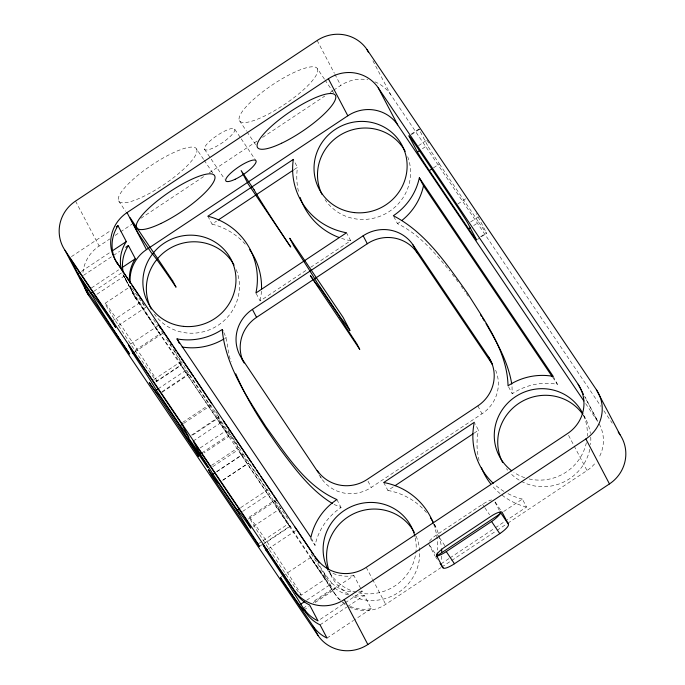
<?xml version="1.0" encoding="UTF-8"?>
<svg xmlns="http://www.w3.org/2000/svg" width="685" height="685" viewBox="0 0 685 685"><rect width="100%" height="100%" fill="white"/><g stroke="black" fill="none" stroke-linecap="round" stroke-linejoin="round"><path stroke-width="0.51" stroke-dasharray="3.42 2.57" d="M553.232 376.373L557.393 384.311A60.46 58.593 -27.7 0 0 512.2 393.738L512.003 385.843M418.946 128.968L410.598 134.577M477.402 239.485L479.86 237.763M71.42 256.652L110.961 230.365M82.962 272.407A36.279 35.158 -27.7 0 1 99.137 246.043L109.797 238.954M115.131 235.417L119.567 232.463M120.457 231.873L132.008 224.2M140.887 218.292L203.959 176.37M209.285 172.826L257.252 140.939M262.586 137.402L324.767 96.071M330.093 92.526L332.756 90.754M333.646 90.163L340.753 85.437A36.279 35.158 -27.7 0 1 367.871 79.785M81.506 271.354L110.508 252.08M83.587 275.319L119.618 251.369M91.413 287.957L118.651 269.847M93.768 291.348L121.373 273.007M96.919 294.259L124.25 276.098M207.88 216.195L212.042 224.132L216.494 221.169M293.908 169.709L297.47 167.345L293.762 160.29M105.088 303.318L130.261 286.587M112.263 320.991L141.572 301.511M118.299 325.572L145.836 307.274A63.123 1.661 56.4 0 0 142.377 302.188M411.591 134.517L419.143 129.499A18.135 0.48 56.4 0 1 418.989 129.2M418.501 145.682L426.053 140.665M422.44 148.714L427.474 145.366L419.143 129.499M130.424 344.11L157.961 325.803M135.279 350.283L159.819 333.972A60.768 1.593 56.4 0 1 132.025 291.399L123.608 275.781M134.697 351.97L162.388 333.569M433.511 167.816L439.385 163.912A18.135 0.48 56.4 0 1 427.474 145.366M256.173 293.488L260.077 300.929L307.163 269.633M310.716 267.278L350.686 240.7L346.524 232.772M153.714 379.695L179.479 362.57A58.867 1.541 56.4 0 0 188.589 374.001L209.276 404.689A36.776 0.968 56.4 0 0 225.947 430.805L228.884 436.396L204.01 452.931M155.923 381.613L180.797 365.079L179.479 362.57M156.882 381.365A46.863 1.233 56.4 0 0 119.61 323.269A46.863 1.233 56.4 0 0 116.467 322.387A46.863 1.233 56.4 0 0 156.882 381.365L182.047 364.643M158.149 388.806L186.457 369.986A59.552 1.567 56.4 0 0 181.354 361.611M161.934 391.709L188.589 374.001M162.122 392.282L188.769 374.575M457.82 204.002L466.211 198.419M470.578 221.983L478.121 216.965A18.135 0.48 56.4 0 0 476.066 213.514M473.669 225.57L478.704 222.223A18.135 0.48 56.4 0 0 486.453 232.832L480.579 236.736M182.63 422.397L209.276 404.689M183.828 423.304L211.365 404.998M191.577 435.129L218.224 417.413M192.69 435.052L219.123 417.49L216.177 411.882M193.213 441.037L222.522 421.549M200.191 447.93L225.947 430.805M201.852 452.939L230.28 434.042L228.319 430.3M211.622 465.338L238.269 447.63A18.135 0.48 56.4 0 0 223.841 425.137A18.135 0.48 56.4 0 0 222.625 424.794A18.135 0.48 56.4 0 0 238.269 447.63M212.795 466.622L238.56 449.497A36.776 0.968 56.4 0 0 248.604 463L269.299 493.688A58.867 1.541 56.4 0 0 288.265 523.897L289.584 526.405L262.937 544.121M216.623 471.622L241.488 455.088L238.56 449.497M216.82 471.742L243.243 454.172A32.563 0.856 56.4 0 0 230.28 434.042M222.839 480.125L248.604 463M222.788 480.262L248.544 463.137M240.7 507.653L267.347 489.946A59.552 1.567 56.4 0 1 268.674 491.102M242.644 511.404L269.299 493.688M249.272 517.132L274.445 500.401M248.39 519.05L275.927 500.744M253.45 526.397L280.987 508.09M258.065 543.967L288.265 523.897M259.384 546.484L262.047 544.712M262.997 544.532L292.315 525.044M267.904 549.096L295.586 530.695M319.005 474.791L321.393 478.344A36.279 35.158 -27.7 0 0 371.261 487.42L482 413.808A36.279 35.158 -27.7 0 0 494.938 368.735M383.72 482.514L387.881 490.451L394.098 486.316M474.046 433.177L478.49 430.223L475.099 423.775M280.353 577.583L282.134 576.402M283.025 575.811L310.562 557.513A60.768 1.593 56.4 0 0 331.917 587.824L333.586 589.4L334.751 589.468L334.297 587.584L312.608 601.995M301.066 595.188A46.863 1.233 56.4 0 0 263.793 537.083A46.863 1.233 56.4 0 0 260.651 536.201A46.863 1.233 56.4 0 0 301.066 595.188L326.24 578.457M306.666 600.248L331.985 583.414A36.279 35.158 -27.7 0 0 352.176 591.951M303.07 608.34L307.411 605.454M313.191 602.654L353.931 575.571L362.262 591.438L317.977 620.875M303.755 610.112L309.021 606.61M315.168 602.517L334.477 589.657M429.452 541.219A12.09 2.971 -34 0 1 437.244 534.42L482.548 504.306A12.09 2.971 -34 0 1 491.607 499.904M320.058 624.848L346.636 607.184M347.518 606.593L364.351 595.411L371.287 608.631L354.462 619.814M503.672 511.507L522.364 499.091L526.525 507.02L506.061 520.626M327.002 638.069L353.571 620.404M441.097 563.806L449.112 558.481M450.002 557.89L494.493 528.315M495.383 527.724L505.17 521.216M349.033 606.841A36.279 35.158 -27.7 0 0 385.689 604.358L440.926 567.642M441.816 567.052L450.73 561.126M451.621 560.535L496.163 530.926M497.053 530.336L506.857 523.819M507.748 523.229L587.036 470.526A36.279 35.158 -27.7 0 0 595.719 462.503M481.495 236.616L486.65 233.362M310.279 538.299L315.066 545.388A60.46 58.593 -27.7 0 1 341.061 507.499L333.783 504.306M393.806 216.606L397.505 223.652C418.997 234.116 434.958 252.791 449.754 271.012M331.985 583.414L323.988 572.72A63.123 1.661 56.4 0 0 318.011 563.378M452.246 274.197L454.754 277.476M124.088 276.295L123.694 275.747M456.013 279.12L458.282 282.203M461.116 286.056L465.158 291.759M466.314 293.385L468.66 296.81M186.457 369.986L210.475 405.58A32.563 0.856 56.4 0 1 219.123 417.49M426.883 140.108L429.272 143.644M439.385 163.912L478.704 222.223M372.914 60.802L390.621 94.521L600.891 406.333M603.87 410.769L612.236 423.167M585.641 403.593L597.577 421.292L584.947 397.223M552.641 377.264L557.393 384.311M317.429 68.74A46.863 11.508 -34 0 1 263.579 116.51A46.863 11.508 -34 0 1 254.255 98.76A46.863 11.508 -34 0 1 317.429 68.74L324.407 79.083M324.99 79.948L333.715 92.877M239.416 120.603L246.386 130.946M246.968 131.811L256.276 145.605M495.178 501.994L502.199 512.406M234.698 129.174A18.135 4.452 -34 0 1 213.857 147.669A18.135 4.452 -34 0 1 210.244 140.802A18.135 4.452 -34 0 1 234.698 129.174L240.615 137.95M241.214 138.832L255.411 159.888M482.548 504.306L484.304 506.909M484.886 507.773L489.569 514.718M204.498 149.253L224.62 179.085M196.629 149.039A46.863 11.508 -34 0 1 142.771 196.809A46.863 11.508 -34 0 1 133.447 179.059A46.863 11.508 -34 0 1 196.629 149.039L203.599 159.382M204.181 160.247L212.907 173.177M437.244 534.42L438.999 537.023M439.59 537.888L445.438 546.57M429.735 545.491L436.756 555.903M435.403 556.52L437.741 559.996M118.608 200.902L125.578 211.245M243.243 454.172L267.347 489.946M130.278 286.073A36.279 35.158 -27.7 0 0 135.245 297.53L159.819 333.972M180.797 365.079L228.884 436.396M241.488 455.088L289.584 526.405M310.562 557.513L335.83 595.282A36.279 35.158 -27.7 0 0 339.914 600.248M135.245 297.53L335.83 595.282M584.639 396.213L597.765 421.215M583.928 415.735L585.41 418.569M478.121 216.965L486.453 232.832M568.576 435.352L587.036 470.526M508.561 386.794L512.2 393.738M317.155 40.483L334.366 73.261M334.854 74.203L340.753 85.437M477.839 405.88L482 413.808M494.964 502.088L499.288 510.325M434.204 524.162L436.054 527.69M428.57 543.753L434.812 555.655A12.09 2.971 -34 0 0 434.984 555.869M368.025 481.247L371.261 487.42M336.892 499.562L341.061 507.499M320.469 476.58L321.393 478.344M366.252 567.334L372.083 578.44M372.571 579.364L385.689 604.358M223.764 332.456C228.576 341.335 226.889 352.355 231.205 361.689M329.023 571.547L332.002 577.207M311.315 538.247L315.066 545.388M323.988 572.72L331.917 587.824M124.584 277.237L132.025 291.399M75.538 201.082L99.137 246.043M123.035 274.659L129.157 286.381L126.066 279.934M132.804 293.274L134.294 296.151M125.338 278.341L125.869 279.514M599.221 423.989A36.279 35.158 -27.7 0 1 598.716 458.042M135.938 298.848A36.279 35.158 -27.7 0 1 130.818 286.707M345.189 604.598A36.279 35.158 -27.7 0 1 342.406 602.526M374.935 81.84A36.279 35.158 -27.7 0 1 390.621 94.521M419.28 129.302A18.135 0.48 56.4 0 1 419.605 129.705M583.783 415.752A46.863 45.407 -27.7 0 1 587.259 436.122M586.351 442.69A46.863 45.407 -27.7 0 1 528.375 478.764M524.719 477.702A46.863 45.407 -27.7 0 1 513.887 472.367M583.286 415.076A46.863 45.407 -27.7 0 1 590.367 433.459M590.744 437.124A46.863 45.407 -27.7 0 1 590.573 444.616M589.819 449.3A46.863 45.407 -27.7 0 1 556.956 484.663A46.863 45.407 -27.7 0 1 510.539 473.361M507.705 470.218A46.863 45.407 -27.7 0 1 506.446 468.608M415.281 537.913A46.863 45.407 -27.7 0 1 385.835 590.607A46.863 45.407 -27.7 0 1 329.031 571.487M416.112 536.124A46.863 45.407 -27.7 0 1 404.681 587.576A46.863 45.407 -27.7 0 1 351.816 595.941M348.545 594.203A46.863 45.407 -27.7 0 1 329.194 570.982M407.678 156.702A46.863 45.407 -27.7 0 1 384.979 214.028A46.863 45.407 -27.7 0 1 325.033 199.669M236.214 269.659A46.863 45.407 -27.7 0 1 214.696 327.336A46.863 45.407 -27.7 0 1 154.476 314.269M311.213 553.728A46.863 1.233 56.4 0 1 324.776 576.856A46.863 1.233 56.4 0 1 293.762 531.706A46.863 1.233 56.4 0 1 274.745 500.641M275.31 501.266A46.863 1.233 56.4 0 1 289.293 520.831M166.532 339.161A46.863 1.233 56.4 0 1 176.67 357.775A46.863 1.233 56.4 0 1 135.707 296.28A46.863 1.233 56.4 0 1 145.674 307.848M153.56 319.51A46.863 1.233 56.4 0 1 157.473 325.375M161.523 331.497A46.863 1.233 56.4 0 1 164.554 336.121M526.525 507.02A68.406 66.282 -27.7 0 1 491.727 485.143M479.123 460.5A68.406 66.282 -27.7 0 1 478.49 430.223M434.427 524.35A68.406 66.282 -27.7 0 1 441.243 545.962M441.756 556.04A68.406 66.282 -27.7 0 1 441.346 561.888M387.881 490.451A68.406 66.282 -27.7 0 1 427.226 513.467M522.364 499.091A68.406 66.282 -27.7 0 1 507.482 493.397M503.886 491.351A68.406 66.282 -27.7 0 1 495.341 485.143M433.631 524.016A68.406 66.282 -27.7 0 1 437.518 550.098M261.422 291.219A68.406 66.282 -27.7 0 1 260.077 300.929M212.042 224.132A68.406 66.282 -27.7 0 1 245.632 244.588M350.686 240.7A68.406 66.282 -27.7 0 1 341.13 238.234M298.429 191.346A68.406 66.282 -27.7 0 1 297.47 167.345M226.367 337.414A60.46 58.593 -27.7 0 1 224.74 338.467M399.886 221.991A60.46 58.593 -27.7 0 1 397.505 223.652M362.262 591.438A36.279 35.158 -27.7 0 1 358.298 591.977M353.931 575.571A36.279 35.158 -27.7 0 1 327.276 570.314M170.351 344.375A59.552 1.567 56.4 0 1 171.241 345.745M174.392 350.634A59.552 1.567 56.4 0 1 176.559 354.025M178.588 357.219A59.552 1.567 56.4 0 1 180.018 359.488M371.287 608.631A36.279 35.158 -27.7 0 1 349.222 605.942M345.368 603.845A36.279 35.158 -27.7 0 1 335.136 593.955M364.351 595.411A36.279 35.158 -27.7 0 1 352.33 595.693M348.322 594.888A36.279 35.158 -27.7 0 1 334.297 587.584"/><path stroke-width="1.03" d="M130.758 283.564L116.501 261.833A36.279 35.158 -27.7 0 1 127.042 212.598L328.38 78.758A36.279 35.158 -27.7 0 1 378.248 87.843L578.14 384.268L583.483 394.449M116.236 226.863L118 225.69L126.323 241.565A36.279 35.158 -27.7 0 0 121.202 268.666M77.996 273.692L69.664 257.825L112.263 320.991L115.637 327.344A63.123 1.661 56.4 0 0 91.096 293.129L77.996 273.692L79.751 272.519M112.263 250.907L126.323 241.565M125.775 247.285L128.412 245.53L135.347 258.75A36.279 35.158 -27.7 0 0 129.499 280.91M130.278 283.222A36.279 35.158 -27.7 0 1 146.479 249.623L347.826 115.782A36.279 35.158 -27.7 0 1 397.685 124.867L583.851 400.939M87.021 290.877L80.076 277.656L93.023 296.853A60.768 1.593 56.4 0 0 129.619 354.051L87.021 290.877L88.776 289.712M122.17 267.51L135.347 258.75M91.096 293.129L92.877 291.947M218.267 219.988L293.017 170.3M417.405 152.053L409.073 136.187A18.135 0.48 56.4 0 1 416.822 146.804L456.142 205.115A18.135 0.48 56.4 0 1 468.06 223.661L476.392 239.527A18.135 0.48 56.4 0 1 468.643 228.91L429.315 170.599A18.135 0.48 56.4 0 1 417.405 152.053L419.922 150.383M132.813 353.229L128.643 345.291L182.047 424.486L188.914 437.569A32.563 0.856 56.4 0 0 180.275 425.65L156.257 390.065A59.552 1.567 56.4 0 0 132.813 353.229L134.072 352.39M429.315 170.599L431.833 168.93M244.177 363.05L241.865 358.64A36.279 35.158 -27.7 0 1 252.405 309.406L363.144 235.794A36.279 35.158 -27.7 0 1 413.004 244.879L488.379 356.645L492.541 364.583L417.174 252.816L413.004 244.879M242.952 360.935A36.279 35.158 -27.7 0 1 256.567 317.343L367.306 243.732A36.279 35.158 -27.7 0 1 417.174 252.816M156.257 390.065L158.149 388.806M468.643 228.91L470.321 227.797M180.275 425.65L182.938 423.887M200.08 454.112L193.213 441.037L246.617 520.232L250.778 528.169A59.552 1.567 56.4 0 0 237.147 510.017L213.044 474.251A32.563 0.856 56.4 0 0 200.08 454.112L201.852 452.939M213.044 474.251L214.927 472.992M237.147 510.017L239.818 508.244M306.186 612.955L303.07 608.34A60.768 1.593 56.4 0 1 280.353 577.583L313.122 626.184A36.279 35.158 -27.7 0 0 327.002 638.069L320.058 624.848A36.279 35.158 -27.7 0 1 306.186 612.955L300.826 604.127A63.123 1.661 56.4 0 0 266.02 550.346L267.278 549.516M394.988 485.725L473.155 433.768M300.826 604.127L304.722 601.541M64.998 250.316L294.379 590.479A36.279 35.158 -27.7 0 0 344.247 599.563L585.863 438.957A36.279 35.158 -27.7 0 0 596.404 389.722L367.014 49.568A36.279 35.158 -27.7 0 0 317.155 40.483L75.538 201.082A36.279 35.158 -27.7 0 0 64.998 250.316L88.596 295.278L317.986 635.432A36.279 35.158 -27.7 0 0 367.845 644.516L609.462 483.918A36.279 35.158 -27.7 0 0 620.002 434.684L596.404 389.722M500.118 513.878L436.936 555.869A68.406 66.282 -27.7 0 0 437.287 552.992M436.576 556.117A12.09 2.971 -34 0 0 446.269 551.605L491.573 521.49A12.09 2.971 -34 0 0 500.255 512.157L508.441 524.308A12.09 2.971 -34 0 1 499.767 533.641L454.463 563.755A12.09 2.971 -34 0 1 443.007 567.805L440.078 563.464M332.259 503.415C310.862 490.297 295.509 469.653 280.679 449.874C263.648 425.856 247.371 400.999 235.768 373.83M618.212 432.021L620.002 434.684M419.34 177.826L553.232 376.373A60.46 58.593 -27.7 0 0 508.039 385.801C507.183 351.105 484.98 321.539 467.427 293.154C446.808 264.213 425.762 232.515 393.344 215.724A60.46 58.593 -27.7 0 0 419.34 177.826L423.501 185.763L552.05 376.39M491.573 521.49L499.767 533.641M446.269 551.605L454.463 563.755M241.865 358.64L318.619 473.052M177.013 338.912L310.896 537.451A60.46 58.593 -27.7 0 1 336.892 499.562C305.022 485.648 285.859 453.984 266.088 426.986C247.045 397.086 225.528 365.764 222.197 329.485A60.46 58.593 -27.7 0 1 177.013 338.912L177.535 339.897M116.501 261.833L317.78 560.895M131.931 285.302L142.463 300.921M171.875 344.538L158.851 325.212L160.239 327.858M173.065 346.293L176.019 350.686M177.209 352.441L180.172 356.834M181.354 358.589L193.196 376.151M194.386 377.906L207.409 397.231M208 398.105L211.725 403.619M223.413 420.958L251.352 462.392M252.534 464.147L255.496 468.54M256.687 470.295L259.641 474.688M260.831 476.443L272.673 494.005M273.854 495.769L276.817 500.153M294.961 527.056L313.687 554.824M314.852 556.562L317.198 560.03M304.097 608.991A36.279 35.158 -27.7 0 0 317.977 620.875L309.646 605.009A36.279 35.158 -27.7 0 1 295.774 593.124L262.997 544.532L266.02 550.346M480.485 314.689L481.546 316.359M482.66 318.165L484.329 320.88M485.999 323.594C496.993 342.517 508.261 362.194 511.755 384.105M585.863 438.957L609.462 483.918M367.014 49.568L368.487 52.377M378.248 87.843L397.685 124.867M328.38 78.758L347.826 115.782M363.144 235.794L367.306 243.732M508.441 524.308L502.199 512.406A12.09 2.971 -34 0 0 490.743 516.456L445.438 546.57A12.09 2.971 -34 0 0 436.756 555.903L443.007 567.805M252.405 309.406L256.567 317.343M222.462 329.982L222.985 330.966M344.247 599.563L367.845 644.516M127.042 212.598L146.479 249.623M177.792 340.394L178.314 341.387M178.571 341.883L178.836 342.38M179.093 342.877L179.35 343.373M294.379 590.479L295.774 593.124M313.122 626.184L317.986 635.432M578.14 384.268A36.279 35.158 -27.7 0 1 567.6 433.502L366.252 567.334A36.279 35.158 -27.7 0 1 316.393 558.258M319.21 562.865A36.279 35.158 -27.7 0 1 318.242 561.563M88.596 295.278A36.279 35.158 -27.7 0 1 84.358 286.476M511.695 470.8A46.863 45.407 -27.7 0 1 511.978 399.244A46.863 45.407 -27.7 0 1 582.909 413.834M502.644 462.521A46.863 45.407 -27.7 0 1 520.677 402.206A46.863 45.407 -27.7 0 1 582.704 414.237M317.232 470.407A36.279 35.158 -27.7 0 0 367.091 479.491L477.839 405.88A36.279 35.158 -27.7 0 0 488.379 356.645M328.029 569.663A46.863 45.407 -27.7 0 1 353.631 505.65A46.863 45.407 -27.7 0 1 414.887 536.167M328.637 569.338A46.863 45.407 -27.7 0 1 355.318 512.996A46.863 45.407 -27.7 0 1 414.271 532.331M321.941 194.3A46.863 45.407 -27.7 0 1 343.219 133.387A46.863 45.407 -27.7 0 1 405.177 151.299M151.274 309.012A46.863 45.407 -27.7 0 1 171.593 247.405A46.863 45.407 -27.7 0 1 234.039 265.061M490.563 483.696A68.406 66.282 -27.7 0 1 481.401 467.521M441.56 549.002A68.406 66.282 -27.7 0 1 441.739 552.059M430.582 517.954A68.406 66.282 -27.7 0 1 433.074 521.91M493.277 483.293A68.406 66.282 -27.7 0 1 474.32 422.285L383.72 482.514A68.406 66.282 -27.7 0 1 433.305 523.152M249.674 249.708A68.406 66.282 -27.7 0 1 261.516 289.233M339.246 237.567A68.406 66.282 -27.7 0 1 300.158 197.468M223.909 338.964A60.46 58.593 -27.7 0 1 182.116 347.004M423.501 185.763A60.46 58.593 -27.7 0 1 402.206 220.202M117.888 264.47A36.279 35.158 -27.7 0 1 118 225.69M123.223 272.365A36.279 35.158 -27.7 0 1 128.412 245.53M293.3 159.417L207.88 216.195A68.406 66.282 -27.7 0 1 255.916 293L346.524 232.772A68.406 66.282 -27.7 0 1 293.3 159.417M341.344 318.585L317.335 282.999A59.552 1.567 56.4 0 0 293.891 246.155L289.721 238.226L343.125 317.42L349.992 330.495A32.563 0.856 56.4 0 0 341.344 318.585M254.092 189.779L241.154 170.591L248.09 183.811L290.697 246.985A60.768 1.593 56.4 0 1 254.092 189.779M340.154 317.694L319.458 287.006A58.867 1.541 56.4 0 1 310.348 275.575L359.762 349.401L356.825 343.81A36.776 0.968 56.4 0 1 340.154 317.694M172.663 280.841L130.064 217.667L138.396 233.542L151.505 252.979A63.123 1.661 56.4 0 1 176.036 287.195L172.663 280.841M179.076 424.76L158.381 394.072A58.867 1.541 56.4 0 1 149.279 382.641L198.684 456.475L195.747 450.876A36.776 0.968 56.4 0 1 179.076 424.76M239.091 513.759L218.404 483.071A36.776 0.968 56.4 0 1 208.351 469.576L211.288 475.167L259.384 546.484L258.065 543.967A58.867 1.541 56.4 0 1 239.091 513.759M354.565 212.607A46.863 45.407 -27.7 0 0 403.559 148.482A46.863 45.407 -27.7 0 0 323.603 140.297A46.863 45.407 -27.7 0 0 354.565 212.607M183.417 326.368A46.863 45.407 -27.7 0 0 232.412 262.244A46.863 45.407 -27.7 0 0 152.464 254.049A46.863 45.407 -27.7 0 0 183.417 326.368M192.425 444.873A18.135 0.48 56.4 0 0 208.069 467.701A18.135 0.48 56.4 0 0 193.641 445.216A18.135 0.48 56.4 0 0 192.425 444.873M281.603 143.233A46.863 11.508 -34 0 0 335.453 95.463A46.863 11.508 -34 0 0 272.279 125.483A46.863 11.508 -34 0 0 281.603 143.233M235.152 179.256A18.135 4.452 -34 0 0 256.002 160.761A18.135 4.452 -34 0 0 231.547 172.389A18.135 4.452 -34 0 0 235.152 179.256M160.795 223.541A46.863 11.508 -34 0 0 214.653 175.762A46.863 11.508 -34 0 0 151.471 205.791A46.863 11.508 -34 0 0 160.795 223.541"/></g></svg>
